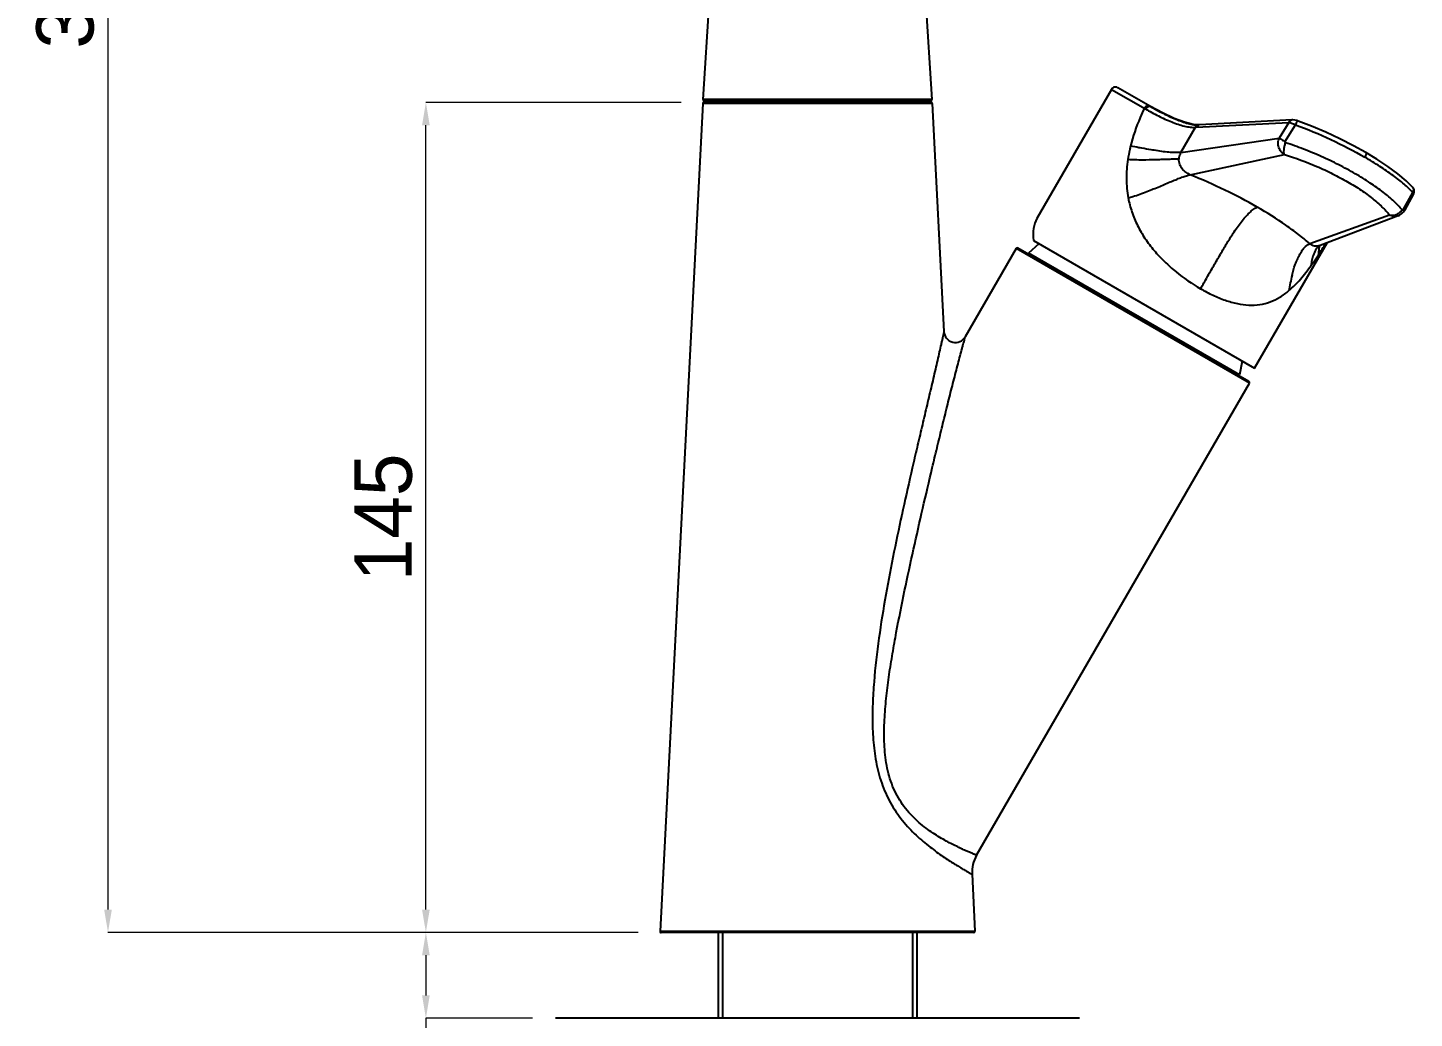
# Model space of a CAD drawing. Extents: x 0 to 1462, y 0 to 1072.
# Drawn here: x 219.5 to 461.5, y 480.5 to 653.5 of the extents above; entities that cross this region are included whole.
import ezdxf

# ---------------------------------------------------------------- set-up
doc = ezdxf.new("R2010")
doc.units = 0
doc.header["$LTSCALE"] = 10
doc.header["$MEASUREMENT"] = 0
doc.header["$PDMODE"] = 3
doc.header["$PDSIZE"] = -10
doc.layers.get('0').update_dxf_attribs({"linetype": 'CONTINUOUS'})
doc.layers.get('DEFPOINTS').update_dxf_attribs({"linetype": 'CONTINUOUS'})
doc.styles.add('Daelim Dimension', font='')
doc.styles.get('Daelim Dimension').set_extended_font_data('나눔고딕')
doc.dimstyles.new('DEFAULT', dxfattribs={"dimscale": 2, "dimtxt": 2, "dimasz": 2, "dimexe": 0, "dimexo": 2, "dimgap": 1, "dimtad": 1, "dimdec": 0, "dimzin": 9, "dimdsep": 46, "dimtxsty": 'Daelim Dimension', "dimcen": 0.5, "dimclrd": 5, "dimclre": 5, "dimclrt": 256, "dimadec": 1, "dimazin": 0, "dimtfac": 1, "dimtdec": 0, "dimtix": 1, "dimtmove": 0, "dimatfit": 3, "dimfxl": 1, "dimtolj": 1, "dimtzin": 1, "dimlwd": 9, "dimlwe": 9, "dimarcsym": 0})

# ---------------------------------------------------------------- blocks, each defined once
blk = doc.blocks.new('*D2')
at = {"color": 5, "lineweight": 9, "ltscale": 0.5, "transparency": 16777216}
for p, q in [((353.36, 826.57), (233.51, 826.57)), ((233.51, 822.57), (233.51, 499.5)), ((326.07, 495.5), (233.51, 495.5))]:
    blk.add_line(p, q, dxfattribs=at)
at = {"color": 5, "ltscale": 0.5, "transparency": 16777216}
for points in [[(232.84, 822.57), (234.18, 822.57), (233.51, 826.57)], [(232.84, 499.5), (234.18, 499.5), (233.51, 495.5)]]:
    blk.add_solid(points, dxfattribs=at)
at = {"layer": 'DEFPOINTS', "color": 0, "ltscale": 0.5, "transparency": 16777216}
for p in [(357.36, 826.57), (233.51, 495.5), (330.07, 495.5)]:
    blk.add_point(p, dxfattribs=at)
at = {"color": 7, "ltscale": 0.5, "transparency": 16777216, "insert": (226.06, 661.04), "char_height": 10, "attachment_point": 5, "rotation": 90, "style": 'Daelim Dimension'}
blk.add_mtext('\\A1;331', dxfattribs=at)
blk = doc.blocks.new('*D3')
at = {"color": 5, "lineweight": 9, "ltscale": 0.5, "transparency": 16777216}
for p, q in [((333.55, 640.5), (289, 640.5)), ((289, 499.5), (289, 636.5)), ((326.07, 495.5), (289, 495.5))]:
    blk.add_line(p, q, dxfattribs=at)
at = {"color": 5, "ltscale": 0.5, "transparency": 16777216}
for points in [[(288.33, 636.5), (289.67, 636.5), (289, 640.5)], [(288.33, 499.5), (289.67, 499.5), (289, 495.5)]]:
    blk.add_solid(points, dxfattribs=at)
at = {"layer": 'DEFPOINTS', "color": 0, "ltscale": 0.5, "transparency": 16777216}
for p in [(289, 640.5), (337.55, 640.5), (330.07, 495.5)]:
    blk.add_point(p, dxfattribs=at)
at = {"color": 7, "ltscale": 0.5, "transparency": 16777216, "insert": (281.61, 568), "char_height": 10, "attachment_point": 5, "rotation": 90, "style": 'Daelim Dimension'}
blk.add_mtext('\\A1;145', dxfattribs=at)
blk = doc.blocks.new('*D4')
at = {"color": 5, "lineweight": 9, "ltscale": 0.5, "transparency": 16777216}
for p, q in [((326.07, 495.5), (289, 495.5)), ((289, 491.5), (289, 484.5)), ((307.62, 480.5), (289, 480.5)), ((289, 480.5), (289, 423.82))]:
    blk.add_line(p, q, dxfattribs=at)
at = {"color": 5, "ltscale": 0.5, "transparency": 16777216}
for points in [[(288.33, 491.5), (289.67, 491.5), (289, 495.5)], [(288.33, 484.5), (289.67, 484.5), (289, 480.5)]]:
    blk.add_solid(points, dxfattribs=at)
at = {"layer": 'DEFPOINTS', "color": 0, "ltscale": 0.5, "transparency": 16777216}
for p in [(330.07, 495.5), (289, 480.5), (311.62, 480.5)]:
    blk.add_point(p, dxfattribs=at)
at = {"color": 7, "ltscale": 0.5, "transparency": 16777216, "insert": (281.61, 450.16), "char_height": 10, "attachment_point": 5, "rotation": 90, "style": 'Daelim Dimension'}
blk.add_mtext('\\A1;MAX15', dxfattribs=at)

msp = doc.modelspace()

# ---------------------------------------------------------------- linework, layer by layer
at = {"color": 7, "linetype": 'Continuous'}
for p, q in [((408.69, 642.77), (395.67, 620.22)), ((415.5, 639.76), (409.78, 643.06)), ((337.35, 640.31), (329.87, 495.71)), ((377.17, 640.5), (337.55, 640.5)), ((337.57, 640.8), (377.15, 640.8)), ((339.37, 640.81), (339.36, 640.7)), ((339.36, 640.7), (339.36, 640.5)), ((375.36, 640.7), (339.36, 640.7)), ((375.35, 640.8), (375.36, 640.7)), ((375.36, 640.7), (375.36, 640.5)), ((377.37, 640.31), (379.43, 600.46)), ((423.48, 636.15), (439.65, 637)), ((438.95, 633.63), (440.78, 636.59)), ((441.28, 637.22), (441.28, 637.22)), ((461.24, 624.78), (459.55, 621.74)), ((461.42, 624.53), (459.81, 621.63)), ((461.24, 625.66), (461.24, 625.66)), ((461.42, 624.53), (461.45, 624.58)), ((458.71, 620.67), (445.08, 615.5)), ((392.05, 614.96), (383.16, 599.56)), ((432.68, 591.74), (392.33, 615.04)), ((396, 615.8), (394.2, 614.18)), ((395.04, 616.36), (433.67, 594.05)), ((433.67, 594.05), (446.33, 615.97)), ((394.1, 614.01), (394.2, 614.18)), ((431.01, 592.93), (394.2, 614.18)), ((431.51, 595.3), (431.01, 592.93)), ((385.13, 508.97), (432.76, 591.46)), ((430.91, 592.76), (431.01, 592.93)), ((384.33, 505.66), (384.85, 495.71)), ((384.65, 495.5), (330.07, 495.5))]:
    msp.add_line(p, q, dxfattribs=at)
at = {"color": 9, "linetype": 'Continuous'}
for p, q in [((408.69, 642.77), (414.6, 639.36)), ((377.37, 640.31), (337.35, 640.31)), ((337.53, 641.01), (337.37, 641.01)), ((339.39, 641.01), (337.53, 641.01)), ((339.49, 641.01), (339.39, 641.01)), ((357.36, 641.01), (339.49, 641.01)), ((375.24, 641.01), (357.36, 641.01)), ((375.33, 641.01), (375.24, 641.01)), ((377.19, 641.01), (375.33, 641.01)), ((377.35, 641.01), (377.19, 641.01)), ((439.65, 637), (437.96, 634.25)), ((420.8, 631.73), (423.34, 636.14)), ((420.8, 631.73), (437.96, 634.25)), ((423.34, 636.14), (423.48, 636.15)), ((422.42, 627.86), (438.87, 631.38)), ((457.18, 620.81), (443.28, 615.81)), ((432.76, 591.46), (392.05, 614.96)), ((445.01, 615.47), (445, 615.45)), ((329.87, 495.71), (384.85, 495.71))]:
    msp.add_line(p, q, dxfattribs=at)
at = {"color": 0, "linetype": 'Continuous'}
for p, q in [((340.01, 495.71), (340.01, 480.5)), ((340.76, 495.71), (340.76, 480.5)), ((373.96, 495.71), (373.96, 480.5)), ((374.71, 495.71), (374.71, 480.5)), ((403.1, 480.5), (311.62, 480.5))]:
    msp.add_line(p, q, dxfattribs=at)
at = {"color": 7, "linetype": 'Continuous'}
for points in [[(341.87, 766.23), (341.85, 763.67), (341.75, 753.71), (341.59, 743.33), (341.36, 732.14), (341.05, 719.9), (340.63, 706.45), (340.05, 691.32), (339.32, 675.11), (338.43, 658.34), (337.37, 641.01)], [(377.35, 641.01), (376.29, 658.34), (375.41, 675.11), (374.67, 691.32), (374.09, 706.45), (373.67, 719.9), (373.36, 732.14), (373.13, 743.33), (372.97, 753.71), (372.87, 763.67), (372.85, 766.23)], [(423.94, 636.58), (422.94, 636.65), (421.45, 637.02), (419.64, 637.69), (417.59, 638.64), (415.5, 639.76)], [(440.23, 637.42), (424.05, 636.58), (423.96, 636.58), (423.94, 636.58)], [(441.28, 637.22), (441.01, 637.31), (440.66, 637.39), (440.36, 637.42), (440.23, 637.42)], [(453.06, 631.75), (450.94, 632.92), (448.56, 634.13), (446.1, 635.27), (443.61, 636.33), (441.28, 637.22)], [(461.24, 625.66), (460.11, 626.8), (458.64, 628.04), (456.92, 629.31), (455, 630.58), (453.06, 631.75)], [(461.45, 624.58), (461.53, 624.87), (461.51, 625.19), (461.37, 625.49), (461.24, 625.66)], [(458.7, 620.67), (458.97, 620.79), (459.36, 621.07), (459.66, 621.4), (459.81, 621.63)], [(444.8, 615.32), (444.81, 615.34), (444.83, 615.35), (444.85, 615.37), (444.87, 615.39), (444.9, 615.41), (444.92, 615.42)], [(444.92, 615.42), (444.94, 615.44), (444.97, 615.45), (444.99, 615.46), (444.99, 615.46), (445.04, 615.48), (445.07, 615.5)]]:
    msp.add_lwpolyline(points, dxfattribs=at)
for centre, radius, start, end in [((409.38, 642.37), 0.8, 60, 150), ((337.55, 640.3), 0.2, 90, 177.0391), ((337.57, 641), 0.2, 176.4077, 269.9423), ((377.15, 641), 0.2, 270.0576, 3.5922), ((377.17, 640.3), 0.2, 2.9609, 90), ((392.23, 614.86), 0.2, 60, 150), ((381.43, 600.56), 2, 182.962, 329.9991), ((432.58, 591.56), 0.2, 330, 60), ((390.33, 505.97), 6, 149.9985, 182.9624), ((330.07, 495.7), 0.2, 177.0391, 270), ((384.65, 495.7), 0.2, 270, 2.9609)]:
    msp.add_arc(centre, radius, start, end, dxfattribs=at)
at = {"color": 9, "linetype": 'Continuous'}
for centre, radius, start, end in [((368.77, 663.97), 91.06, 326.6338, 328.1189), ((447.72, 614.6), 2.85, 162.6675, 166.233), ((464.14, 604.21), 24.71, 165.7599, 172.0815)]:
    msp.add_arc(centre, radius, start, end, dxfattribs=at)
at = {"color": 7, "linetype": 'Continuous'}
msp.add_ellipse((413.76, 605.55), major_axis=(17.6, -15.35), ratio=0.424905, start_param=-3.057732, end_param=-2.709448, dxfattribs=at)
at = {"color": 9, "linetype": 'Continuous'}
for points, knots in [([(414.42, 639.46), (414.16, 638.93), (413.18, 636.79), (412.41, 634.55), (412, 632.84)], [0, 0, 0, 0, 0.252588, 1, 1, 1, 1]), ([(414.6, 639.36), (414.66, 639.46), (414.81, 639.65), (415.01, 639.77), (415.12, 639.8)], [0, 0, 0, 0, 0.525267, 1, 1, 1, 1]), ([(414.6, 639.36), (415.34, 638.93), (416.84, 638.11), (418.77, 637.23), (420.3, 636.66), (421.38, 636.35), (422.39, 636.15), (423.04, 636.12), (423.34, 636.14)], [0, 0, 0, 0, 0.273531, 0.544454, 0.672939, 0.793288, 0.902905, 1, 1, 1, 1]), ([(415.12, 639.8), (415.18, 639.82), (415.31, 639.84), (415.44, 639.8), (415.49, 639.77)], [0, 0, 0, 0, 0.521096, 1, 1, 1, 1]), ([(423.94, 636.58), (423.82, 636.57), (423.56, 636.48), (423.4, 636.26), (423.34, 636.14)], [0, 0, 0, 0, 0.485294, 1, 1, 1, 1]), ([(424.06, 636.58), (423.94, 636.58), (423.69, 636.48), (423.53, 636.27), (423.48, 636.15)], [0, 0, 0, 0, 0.485356, 1, 1, 1, 1]), ([(440.23, 637.42), (440.11, 637.42), (439.86, 637.32), (439.7, 637.12), (439.65, 637)], [0, 0, 0, 0, 0.485738, 1, 1, 1, 1]), ([(439.65, 637), (439.72, 636.99), (439.88, 636.95), (440.26, 636.82), (440.56, 636.69), (440.78, 636.59)], [0, 0, 0, 0, 0.177852, 0.409715, 1, 1, 1, 1]), ([(441.28, 637.22), (441.26, 637.22), (441.22, 637.22), (441.16, 637.19), (441.1, 637.14), (441.03, 637.07), (440.96, 636.97), (440.87, 636.82), (440.82, 636.69), (440.78, 636.59)], [0, 0, 0, 0, 0.059936, 0.134876, 0.231783, 0.351614, 0.492409, 0.650699, 1, 1, 1, 1]), ([(440.78, 636.59), (442.88, 635.82), (447, 634.08), (450.97, 632.03), (452.9, 630.92)], [0, 0, 0, 0, 0.500846, 1, 1, 1, 1]), ([(438.87, 631.38), (438.64, 631.52), (438.22, 631.88), (437.83, 632.62), (437.72, 633.46), (437.85, 634.01), (437.96, 634.25)], [0, 0, 0, 0, 0.24468, 0.496882, 0.750898, 1, 1, 1, 1]), ([(437.96, 634.25), (438.09, 634.17), (438.42, 633.96), (438.76, 633.76), (438.95, 633.63)], [0, 0, 0, 0, 0.404203, 1, 1, 1, 1]), ([(412, 632.84), (411.95, 632.65), (411.77, 631.87), (411.62, 631.09), (411.54, 630.5)], [0, 0, 0, 0, 0.251192, 1, 1, 1, 1]), ([(413.95, 632.49), (413.79, 632.52), (413.14, 632.64), (412.49, 632.76), (412, 632.84)], [0, 0, 0, 0, 0.248648, 1, 1, 1, 1]), ([(416.14, 632.12), (415.96, 632.15), (415.23, 632.27), (414.5, 632.39), (413.95, 632.49)], [0, 0, 0, 0, 0.244441, 1, 1, 1, 1]), ([(420.8, 631.73), (420.47, 631.71), (419.77, 631.7), (418.65, 631.78), (417.43, 631.92), (416.58, 632.05), (416.14, 632.12)], [0, 0, 0, 0, 0.210354, 0.450026, 0.714869, 1, 1, 1, 1]), ([(420.45, 630.54), (420.46, 630.65), (420.52, 631.06), (420.66, 631.46), (420.8, 631.73)], [0, 0, 0, 0, 0.250931, 1, 1, 1, 1]), ([(438.87, 631.38), (438.85, 631.43), (438.81, 631.55), (438.77, 631.83), (438.79, 632.27), (438.88, 632.84), (439, 633.25), (439.06, 633.45)], [0, 0, 0, 0, 0.076644, 0.170715, 0.406904, 0.691974, 1, 1, 1, 1]), ([(438.95, 633.63), (438.95, 633.62), (438.94, 633.57), (438.97, 633.5), (439.03, 633.47), (439.06, 633.45)], [0, 0, 0, 0, 0.258081, 0.510171, 1, 1, 1, 1]), ([(451.23, 628.03), (450.28, 628.57), (448.33, 629.63), (445.3, 631.06), (442.21, 632.35), (440.11, 633.11), (439.06, 633.45)], [0, 0, 0, 0, 0.245646, 0.498964, 0.752719, 1, 1, 1, 1]), ([(453.06, 631.75), (453.08, 631.74), (453.1, 631.71), (453.12, 631.64), (453.13, 631.55), (453.11, 631.44), (453.08, 631.32), (453.01, 631.14), (452.95, 631.01), (452.9, 630.92)], [0, 0, 0, 0, 0.0622, 0.138975, 0.23721, 0.357897, 0.498839, 0.656255, 1, 1, 1, 1]), ([(411.54, 630.5), (411.37, 629.38), (411.2, 627.15), (411.4, 624.91), (411.61, 623.81)], [0, 0, 0, 0, 0.502277, 1, 1, 1, 1]), ([(420.45, 630.54), (420.39, 630.55), (420.25, 630.55), (419.96, 630.55), (419.43, 630.55), (418.61, 630.54), (417.57, 630.5), (416.05, 630.45), (414.03, 630.4), (412.38, 630.44), (411.54, 630.5)], [0, 0, 0, 0, 0.022638, 0.046132, 0.095539, 0.203045, 0.320452, 0.445993, 0.715441, 1, 1, 1, 1]), ([(422.42, 627.86), (422.15, 627.97), (421.62, 628.25), (420.98, 628.87), (420.54, 629.65), (420.44, 630.25), (420.45, 630.54)], [0, 0, 0, 0, 0.25068, 0.500674, 0.750221, 1, 1, 1, 1]), ([(438.87, 631.38), (440.79, 630.8), (443.63, 629.75), (447.27, 628.06), (449.85, 626.68), (452.19, 625.23), (454.22, 623.76), (455.89, 622.32), (456.8, 621.31), (457.18, 620.81)], [0, 0, 0, 0, 0.281459, 0.423808, 0.561838, 0.691554, 0.809483, 0.912838, 1, 1, 1, 1]), ([(461.24, 624.78), (460.78, 625.28), (459.69, 626.31), (457.77, 627.81), (455.47, 629.38), (453.79, 630.4), (452.9, 630.92)], [0, 0, 0, 0, 0.196235, 0.432007, 0.702239, 1, 1, 1, 1]), ([(414.85, 624.91), (415.6, 625.21), (417.05, 625.8), (418.79, 626.54), (420.09, 627.08), (420.95, 627.41), (421.71, 627.68), (422.2, 627.81), (422.42, 627.86)], [0, 0, 0, 0, 0.297803, 0.575432, 0.701123, 0.815139, 0.915388, 1, 1, 1, 1]), ([(434.13, 622.19), (432.28, 623.26), (428.44, 625.28), (424.47, 627.03), (422.42, 627.86)], [0, 0, 0, 0, 0.491326, 1, 1, 1, 1]), ([(459.41, 621.71), (458.98, 622.24), (457.93, 623.32), (456.06, 624.88), (453.79, 626.49), (452.12, 627.51), (451.23, 628.03)], [0, 0, 0, 0, 0.198044, 0.433946, 0.703428, 1, 1, 1, 1]), ([(411.61, 623.81), (411.88, 623.89), (412.97, 624.21), (414.05, 624.6), (414.85, 624.91)], [0, 0, 0, 0, 0.245256, 1, 1, 1, 1]), ([(461.24, 625.66), (461.29, 625.6), (461.37, 625.47), (461.42, 625.16), (461.33, 624.92), (461.24, 624.78)], [0, 0, 0, 0, 0.234841, 0.478675, 1, 1, 1, 1]), ([(461.24, 624.78), (461.27, 624.76), (461.33, 624.71), (461.39, 624.63), (461.43, 624.58), (461.43, 624.54), (461.42, 624.53)], [0, 0, 0, 0, 0.386069, 0.676556, 0.873622, 1, 1, 1, 1]), ([(411.61, 623.81), (411.76, 622.98), (412.19, 621.33), (413.18, 618.95), (414.49, 616.7), (416.09, 614.59), (417.92, 612.64), (420.55, 610.31), (422.72, 608.81), (424.22, 607.95)], [0, 0, 0, 0, 0.121271, 0.243927, 0.368645, 0.495354, 0.623309, 0.751233, 1, 1, 1, 1]), ([(424.22, 607.95), (424.61, 608.62), (425.38, 609.96), (426.54, 611.96), (427.69, 613.96), (428.85, 615.96), (429.88, 617.6), (430.78, 618.88), (431.48, 619.81), (432.19, 620.65), (432.78, 621.27), (433.24, 621.67), (433.55, 621.91), (433.84, 622.09), (434.03, 622.17), (434.13, 622.19)], [0, 0, 0, 0, 0.132302, 0.264585, 0.396695, 0.527607, 0.660244, 0.7284, 0.795725, 0.859451, 0.916466, 0.941538, 0.963918, 0.983416, 1, 1, 1, 1]), ([(443.28, 615.81), (442.65, 616.37), (441.29, 617.47), (438.28, 619.67), (435.84, 621.21), (434.13, 622.19)], [0, 0, 0, 0, 0.226205, 0.469667, 1, 1, 1, 1]), ([(457.18, 620.81), (457.38, 620.77), (457.79, 620.74), (458.41, 620.89), (458.97, 621.22), (459.28, 621.53), (459.41, 621.71)], [0, 0, 0, 0, 0.236646, 0.486101, 0.743158, 1, 1, 1, 1]), ([(458.71, 620.67), (458.46, 620.58), (457.92, 620.51), (457.41, 620.68), (457.18, 620.81)], [0, 0, 0, 0, 0.49439, 1, 1, 1, 1]), ([(459.55, 621.74), (459.54, 621.73), (459.52, 621.7), (459.47, 621.68), (459.43, 621.68), (459.42, 621.7), (459.41, 621.71)], [0, 0, 0, 0, 0.348814, 0.607381, 0.808291, 1, 1, 1, 1]), ([(459.81, 621.63), (459.8, 621.63), (459.8, 621.63), (459.78, 621.63), (459.76, 621.64), (459.73, 621.65), (459.7, 621.67), (459.63, 621.7), (459.58, 621.73), (459.55, 621.74)], [0, 0, 0, 0, 0.019439, 0.068329, 0.148172, 0.259008, 0.400533, 0.571873, 1, 1, 1, 1]), ([(440.19, 610.29), (440.35, 610.92), (440.62, 611.85), (441.08, 613.02), (441.45, 613.81), (441.85, 614.51), (442.39, 615.24), (442.91, 615.68), (443.28, 615.81)], [0, 0, 0, 0, 0.301292, 0.444746, 0.579708, 0.703836, 0.815434, 1, 1, 1, 1]), ([(445.07, 615.49), (444.91, 615.43), (444.59, 615.36), (444.1, 615.38), (443.66, 615.53), (443.4, 615.71), (443.28, 615.81)], [0, 0, 0, 0, 0.266199, 0.514359, 0.755715, 1, 1, 1, 1]), ([(444.8, 615.32), (444.6, 615.12), (444.27, 614.65), (443.89, 613.84), (443.64, 612.95), (443.56, 612.33), (443.54, 612.02)], [0, 0, 0, 0, 0.231314, 0.479799, 0.738985, 1, 1, 1, 1]), ([(444.96, 615.28), (444.94, 615.23), (444.9, 615.02), (444.87, 614.81), (444.86, 614.65)], [0, 0, 0, 0, 0.244069, 1, 1, 1, 1]), ([(443.54, 612.02), (443.65, 612.17), (444.08, 612.79), (444.51, 613.42), (444.82, 613.89)], [0, 0, 0, 0, 0.246111, 1, 1, 1, 1]), ([(444.86, 614.65), (444.85, 614.59), (444.83, 614.34), (444.82, 614.08), (444.82, 613.89)], [0, 0, 0, 0, 0.2447, 1, 1, 1, 1]), ([(439.66, 607.61), (440.38, 608.22), (441.75, 609.63), (442.94, 611.19), (443.54, 612.02)], [0, 0, 0, 0, 0.479238, 1, 1, 1, 1]), ([(424.22, 607.95), (424.93, 607.54), (426.35, 606.8), (428.49, 605.91), (430.59, 605.31), (432.61, 605.02), (434.56, 605.1), (436.4, 605.57), (438.12, 606.42), (439.16, 607.18), (439.66, 607.61)], [0, 0, 0, 0, 0.147882, 0.287751, 0.418542, 0.540559, 0.655675, 0.767652, 0.881078, 1, 1, 1, 1]), ([(379.43, 600.46), (379.43, 600.46), (379.42, 600.4), (379.41, 600.38), (379.39, 600.26), (379.35, 600.08), (379.28, 599.77), (379.18, 599.33), (379.06, 598.8), (378.87, 597.98), (378.62, 596.85), (378.28, 595.4), (377.93, 593.87), (377.56, 592.27), (377.04, 590.05), (376.37, 587.21), (375.56, 583.74), (374.73, 580.2), (373.62, 575.39), (372.25, 569.31), (370.68, 561.93), (369.25, 554.46), (368.02, 546.9), (367.28, 540.55), (366.96, 535.42), (366.92, 531.56), (367.16, 527.71), (367.8, 523.89), (368.97, 520.22), (370.73, 516.88), (372.96, 514.03), (375.03, 512.03), (376.68, 510.66), (377.85, 509.76), (378.97, 508.96), (380.01, 508.27), (380.96, 507.65), (381.81, 507.13), (382.45, 506.74), (382.91, 506.48), (383.2, 506.31), (383.46, 506.16), (383.69, 506.03), (383.88, 505.92), (384.04, 505.83), (384.15, 505.76), (384.22, 505.72), (384.26, 505.7), (384.29, 505.69), (384.32, 505.67), (384.33, 505.67), (384.33, 505.66), (384.33, 505.66)], [0, 0, 0, 0, 0.000203, 0.000792, 0.001739, 0.003018, 0.006462, 0.01091, 0.016179, 0.022104, 0.035383, 0.049902, 0.065266, 0.081235, 0.097643, 0.131403, 0.166054, 0.20131, 0.23701, 0.309348, 0.382536, 0.456286, 0.530425, 0.604852, 0.642164, 0.679535, 0.716957, 0.754387, 0.791664, 0.828339, 0.863589, 0.896446, 0.911702, 0.926028, 0.939324, 0.951503, 0.962481, 0.972181, 0.980531, 0.984177, 0.987461, 0.990374, 0.992912, 0.995069, 0.996839, 0.99822, 0.998763, 0.999208, 0.999554, 0.999802, 0.999951, 1, 1, 1, 1]), ([(385.13, 508.97), (385.13, 508.97), (385.12, 508.97), (385.11, 508.98), (385.09, 508.99), (385.06, 509), (385.02, 509.02), (384.95, 509.05), (384.84, 509.09), (384.68, 509.15), (384.49, 509.23), (384.27, 509.33), (384.01, 509.44), (383.72, 509.56), (383.27, 509.76), (382.64, 510.05), (381.8, 510.44), (380.85, 510.91), (379.81, 511.47), (378.69, 512.11), (377.5, 512.85), (375.83, 514.03), (374.18, 515.44), (372.69, 517.14), (371.67, 518.6), (370.81, 520.21), (369.89, 522.52), (369.21, 525.58), (368.95, 529.33), (369.05, 533.08), (369.38, 536.82), (369.86, 540.53), (370.45, 544.23), (371.33, 549.12), (372.55, 555.19), (374.12, 562.42), (375.73, 569.57), (377.11, 575.47), (378.22, 580.13), (379.05, 583.55), (379.88, 586.91), (380.56, 589.65), (381.11, 591.78), (381.5, 593.32), (381.89, 594.79), (382.25, 596.17), (382.54, 597.24), (382.74, 598.02), (382.88, 598.51), (382.99, 598.93), (383.07, 599.21), (383.12, 599.39), (383.14, 599.48), (383.15, 599.54), (383.16, 599.56)], [0, 0, 0, 0, 0.000047, 0.00019, 0.000427, 0.00076, 0.001187, 0.001708, 0.003033, 0.004732, 0.006803, 0.00924, 0.01204, 0.015197, 0.018707, 0.026755, 0.036129, 0.046768, 0.058605, 0.071569, 0.085588, 0.100582, 0.133127, 0.150496, 0.168416, 0.186738, 0.20532, 0.242811, 0.280456, 0.318096, 0.355694, 0.393238, 0.430725, 0.468147, 0.542759, 0.616963, 0.690573, 0.763282, 0.799143, 0.834536, 0.869288, 0.903114, 0.919531, 0.935482, 0.950807, 0.965243, 0.978355, 0.984199, 0.989397, 0.993778, 0.997139, 0.99837, 0.999268, 1, 1, 1, 1])]:
    msp.add_open_spline(points, degree=3, knots=knots, dxfattribs=at)
at = {"color": 7, "linetype": 'Continuous'}
for points, knots in [([(415.31, 639.87), (415.25, 639.91), (415.08, 639.95), (414.83, 639.88), (414.59, 639.71), (414.47, 639.55), (414.42, 639.46)], [0, 0, 0, 0, 0.210348, 0.445791, 0.712746, 1, 1, 1, 1]), ([(415.5, 639.76), (416.21, 639.35), (417.66, 638.57), (419.5, 637.71), (420.97, 637.14), (422.02, 636.81), (423, 636.58), (423.64, 636.5), (423.95, 636.49)], [0, 0, 0, 0, 0.270658, 0.539512, 0.668018, 0.788849, 0.899999, 1, 1, 1, 1])]:
    msp.add_open_spline(points, degree=3, knots=knots, dxfattribs=at)

# ---------------------------------------------------------------- dimensions: what is measured, and where the dimension line sits
at = {"color": 5, "ltscale": 0.5}
for base, p1, p2, picture, middle in [((233.51, 495.5), (357.36, 826.57), (330.07, 495.5), '*D2', (226.06, 661.04)), ((289, 640.5), (330.07, 495.5), (337.55, 640.5), '*D3', (281.61, 568))]:
    dim = msp.add_linear_dim(base=base, p1=p1, p2=p2, angle=90, dimstyle='DEFAULT', override={"dimtxt": 5, "dimdec": 0, "dimclrd": 5, "dimclre": 5, "dimclrt": 7}, dxfattribs=at)
    dim.commit()
    dim.dimension.update_dxf_attribs({"geometry": picture, "text_midpoint": middle})
dim = msp.add_linear_dim(base=(289, 480.5), p1=(330.07, 495.5), p2=(311.62, 480.5), angle=90, text='MAX<>', dimstyle='DEFAULT', override={"dimtxt": 5, "dimdec": 0, "dimclrd": 5, "dimclre": 5, "dimclrt": 7}, dxfattribs=at)
dim.commit()
dim.dimension.update_dxf_attribs({"geometry": '*D4', "text_midpoint": (289, 450.16), "dimtype": 128})

doc.saveas('drawing.dxf')
